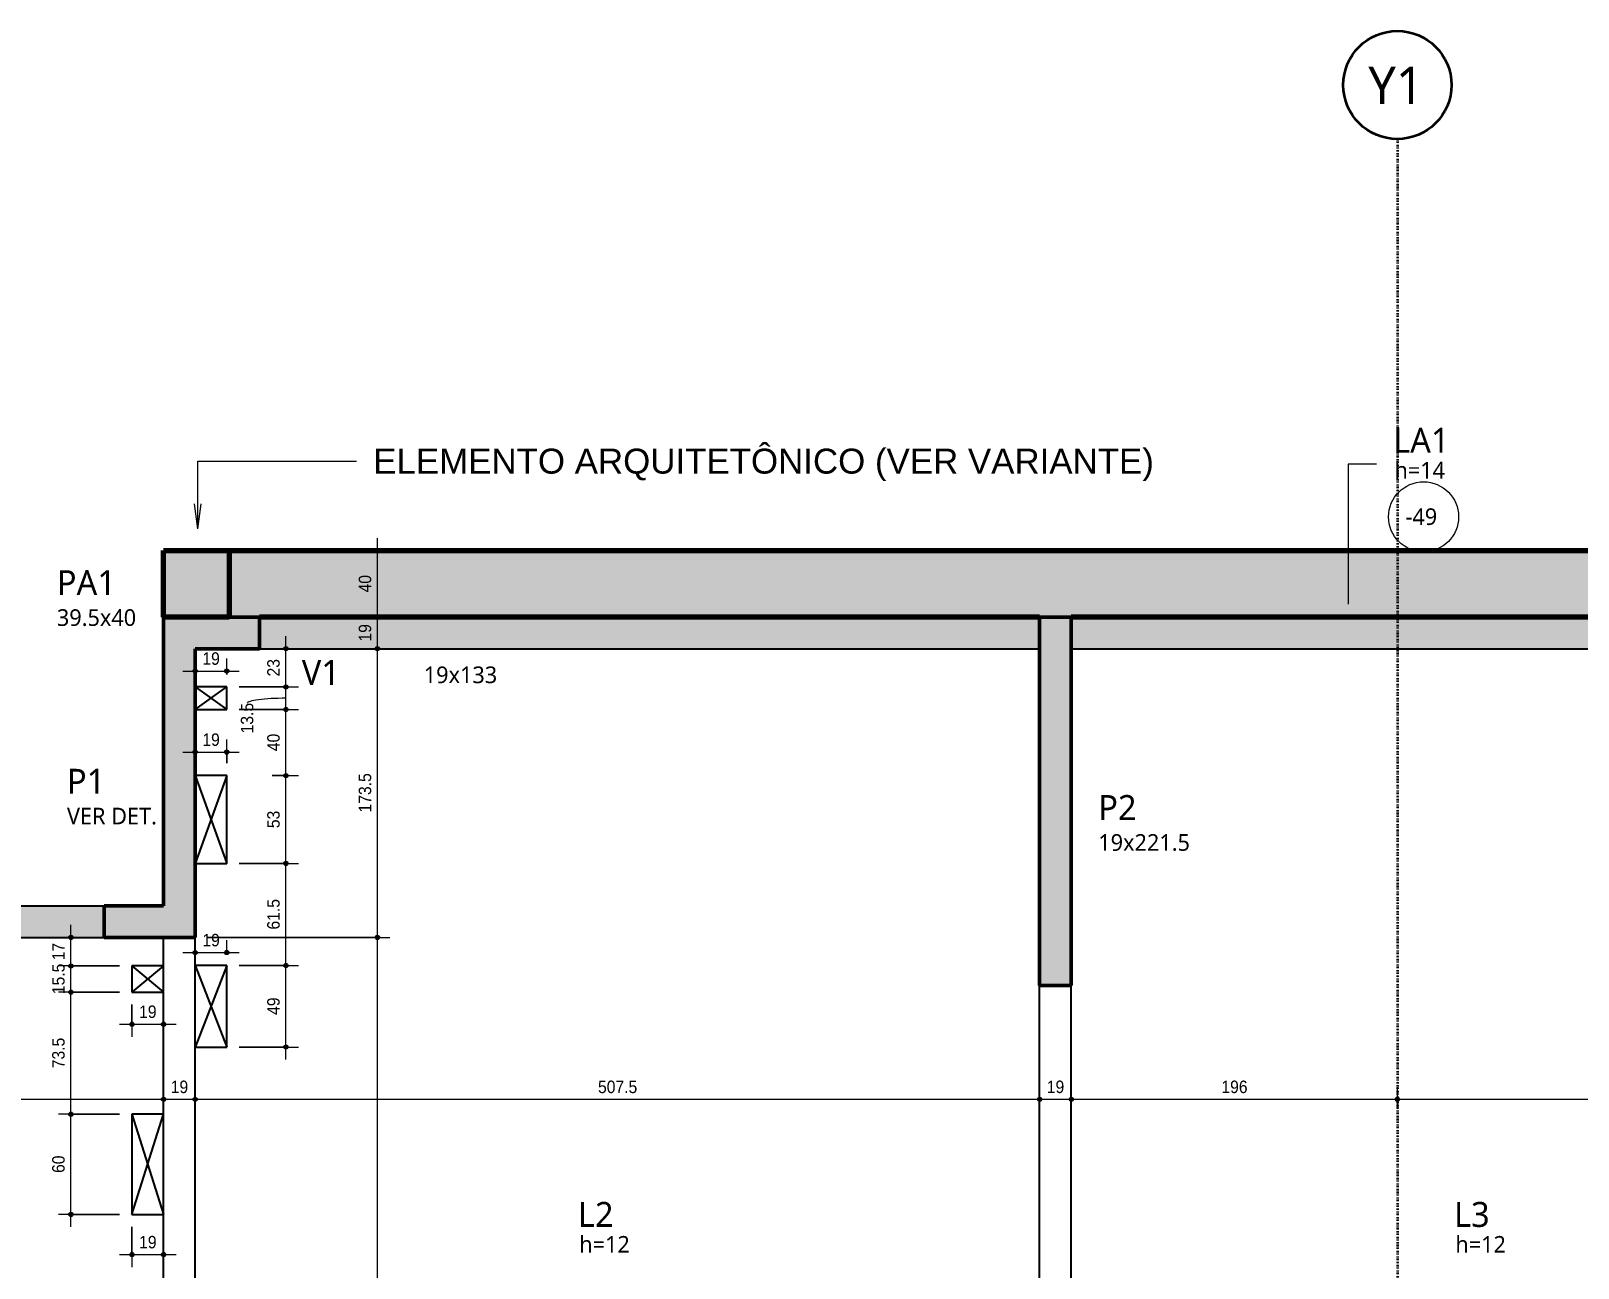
# Model space of a CAD drawing. Header units: centimetres. Extents: x -2198 to 42786, y -3196 to 88064.
# Drawn here: x -1480 to -550, y 316 to 1059 of the extents above; entities that cross this region are included whole.
import ezdxf

# ---------------------------------------------------------------- set-up
doc = ezdxf.new("R2010")
doc.units = ezdxf.units.CM
doc.linetypes.add('Dash dot', pattern=[1.5875, 0.635, -0.47625, 0, -0.47625])
for name, color, linetype, lineweight in [('A-ANNO-DIMS', 7, 'Continuous', 9), ('A-ANNO-DIMS-50', 7, 'Continuous', 9), ('A-DETL-THIN', 7, 'Continuous', 25), ('A-FLOR', 7, 'Continuous', 25), ('A-FLOR-IDEN', 7, 'Continuous', 9), ('G-ANNO-TEXT', 7, 'Continuous', 9), ('S-BEAM', 7, 'Continuous', 25), ('S-BEAM-IDEN', 7, 'Continuous', 9), ('S-COLS', 7, 'Continuous', 25), ('S-COLS-IDEN', 7, 'Continuous', 9), ('S-GRID', 7, 'Continuous', 9), ('S-GRID-IDEN', 7, 'Continuous', 9)]:
    doc.layers.add(name, color=color, linetype=linetype, lineweight=lineweight)
doc.layers.add('A-DETL', color=7, linetype='Continuous', lineweight=18, true_color=0x00a600)
doc.styles.add('Arial', font='arial.ttf', dxfattribs={"height": 15})
doc.styles.add('Arial_2', font='arial.ttf', dxfattribs={"width": 0.9, "height": 7.5})
doc.styles.add('Gadugi', font='gadugi.ttf', dxfattribs={"height": 15})
doc.styles.add('Gadugi_1', font='gadugi.ttf', dxfattribs={"height": 10})
doc.styles.add('Gadugi_2', font='gadugi.ttf', dxfattribs={"height": 0.2})
doc.styles.add('Gadugi_4', font='gadugi.ttf', dxfattribs={"height": 22.5})
doc.dimstyles.new('PED_1_5mm_ESQ', dxfattribs={"dimscale": 30.48, "dimtxt": 7.651945, "dimasz": 0.328084, "dimexe": 0.246063, "dimexo": 0.246063, "dimgap": 0.049213, "dimtad": 1, "dimdec": 1, "dimrnd": 0.5, "dimdsep": 46, "dimtxsty": 'Arial_2', "dimblk1": 'DOTSMALL', "dimblk2": 'DOTSMALL', "dimsah": 1, "dimcen": 0.09, "dimdle": 0.246063, "dimazin": 0, "dimtfac": 1, "dimtdec": 4, "dimtix": 1, "dimtmove": 0, "dimatfit": 3, "dimfxl": 1, "dimtvp": 1, "dimtolj": 1, "dimtzin": 0, "dimarcsym": 2})
doc.dimstyles.new('PED_1_5mm_ESQ_1', dxfattribs={"dimscale": 30.48, "dimtxt": 7.651945, "dimasz": 0.328084, "dimexe": 0.246063, "dimexo": 0.246063, "dimgap": 0.049213, "dimtad": 1, "dimdec": 1, "dimrnd": 0.5, "dimdsep": 46, "dimtxsty": 'Arial_2', "dimblk1": 'DOTSMALL', "dimblk2": 'DOTSMALL', "dimsah": 1, "dimcen": 0.09, "dimdle": 0.246063, "dimazin": 0, "dimtfac": 1, "dimtdec": 4, "dimtix": 1, "dimtmove": 1, "dimatfit": 3, "dimfxl": 1, "dimtvp": 1, "dimtolj": 1, "dimtzin": 0, "dimarcsym": 2})
doc.dimstyles.new('PED_1_5mm_ESQ_3', dxfattribs={"dimscale": 30.48, "dimtxt": 7.651945, "dimasz": 0.328084, "dimexe": 0.246063, "dimexo": 0.246063, "dimgap": 0.049213, "dimtad": 1, "dimdec": 1, "dimrnd": 0.5, "dimdsep": 46, "dimtxsty": 'Arial_2', "dimblk1": 'DOTSMALL', "dimblk2": 'DOTSMALL', "dimsah": 1, "dimcen": 0.09, "dimdle": 0.246063, "dimazin": 0, "dimtfac": 1, "dimtdec": 4, "dimtix": 1, "dimtmove": 0, "dimatfit": 3, "dimfxl": 1, "dimtvp": 1, "dimtolj": 1, "dimtzin": 0, "dimarcsym": 2})

# ---------------------------------------------------------------- blocks, each defined once
blk = doc.blocks.new('PED_TAG_PILAR_R04 - PILAR VER DET_-2523782-PL E 001 - FORMA DO PAVIMENTO TIPO 1')
at = {"layer": 'S-COLS-IDEN', "insert": (0.115, -0.633), "char_height": 0.2, "width": 1.37089, "attachment_point": 1, "style": 'Gadugi_2'}
blk.add_mtext('VER DET.', dxfattribs=at)
blk = doc.blocks.new('PED_TAG_LAJE_R03 - TÍTULO_ESPESSURA_REBAIXO-2582888-PL E 001 - FORMA DO PAVIMENTO TIPO 1')
at = {"layer": 'A-FLOR-IDEN'}
blk.add_circle((-0.108, -0.761), 0.421, dxfattribs=at)
blk = doc.blocks.new('Eixo - Y1-2173029-PL E 001 - FORMA DO PAVIMENTO TIPO 1')
at = {"layer": 'S-GRID-IDEN', "color": 6, "lineweight": 35, "true_color": 0xff00ff}
blk.add_circle((0, 0), 0.65, dxfattribs=at)
blk = doc.blocks.new('DIMBLOCK3-PL E 001 - FORMA DO PAVIMENTO TIPO 1')
at = {"layer": 'A-ANNO-DIMS-50'}
h = blk.add_hatch(color=256, dxfattribs=at)
edge = h.paths.add_edge_path(flags=0)
edge.add_arc((-1743.86, 417.26), 1.25, 0, 360)
h = blk.add_hatch(color=256, dxfattribs=at)
edge = h.paths.add_edge_path(flags=0)
edge.add_arc((-1400.36, 417.26), 1.25, 0, 360)
for p, q in [((-1743.86, 411.53), (-1743.86, 424.76)), ((-1400.36, 411.53), (-1400.36, 424.76)), ((-1743.86, 417.26), (-1400.36, 417.26)), ((-1743.86, 417.26), (-1743.86, 411.53)), ((-1400.36, 417.26), (-1400.36, 411.53))]:
    blk.add_line(p, q, dxfattribs=at)
for centre in [(-1743.86, 417.26), (-1400.36, 417.26)]:
    blk.add_circle(centre, 1.25, dxfattribs=at)
at = {"layer": 'A-ANNO-DIMS-50', "color": 0, "insert": (-1583.77, 428.5), "char_height": 7.5, "width": 27.9708, "attachment_point": 1, "line_spacing_factor": 0.941778, "style": 'Arial_2'}
blk.add_mtext('343.5', dxfattribs=at)
blk = doc.blocks.new('_DotSmall')
at = {"color": 0, "linetype": 'ByBlock', "const_width": 0.5}
blk.add_lwpolyline([(-0.0625, 0, 1), (0.0625, 0, 1)], format="xyb", close=True, dxfattribs=at)
blk = doc.blocks.new('DIMBLOCK4-PL E 001 - FORMA DO PAVIMENTO TIPO 1')
at = {"layer": 'A-ANNO-DIMS-50'}
h = blk.add_hatch(color=256, dxfattribs=at)
edge = h.paths.add_edge_path(flags=0)
edge.add_arc((-1400.36, 417.26), 1.25, 0, 360)
h = blk.add_hatch(color=256, dxfattribs=at)
edge = h.paths.add_edge_path(flags=0)
edge.add_arc((-1381.36, 417.26), 1.25, 0, 360)
for p, q in [((-1400.36, 411.53), (-1400.36, 424.76)), ((-1381.36, 411.53), (-1381.36, 424.76)), ((-1400.36, 417.26), (-1381.36, 417.26)), ((-1400.36, 417.26), (-1400.36, 411.53)), ((-1381.36, 417.26), (-1381.36, 411.53))]:
    blk.add_line(p, q, dxfattribs=at)
for centre in [(-1400.36, 417.26), (-1381.36, 417.26)]:
    blk.add_circle(centre, 1.25, dxfattribs=at)
at = {"layer": 'A-ANNO-DIMS-50', "color": 0, "insert": (-1396.04, 428.5), "char_height": 7.5, "width": 12.4315, "attachment_point": 1, "line_spacing_factor": 0.941778, "style": 'Arial_2'}
blk.add_mtext('19', dxfattribs=at)
blk = doc.blocks.new('DIMBLOCK5-PL E 001 - FORMA DO PAVIMENTO TIPO 1')
at = {"layer": 'A-ANNO-DIMS-50'}
h = blk.add_hatch(color=256, dxfattribs=at)
edge = h.paths.add_edge_path(flags=0)
edge.add_arc((-1381.36, 417.26), 1.25, 0, 360)
h = blk.add_hatch(color=256, dxfattribs=at)
edge = h.paths.add_edge_path(flags=0)
edge.add_arc((-873.86, 417.26), 1.25, 0, 360)
for p, q in [((-1381.36, 411.53), (-1381.36, 424.76)), ((-873.86, 411.53), (-873.86, 424.76)), ((-1381.36, 417.26), (-873.86, 417.26)), ((-1381.36, 417.26), (-1381.36, 411.53)), ((-873.86, 417.26), (-873.86, 411.53))]:
    blk.add_line(p, q, dxfattribs=at)
for centre in [(-1381.36, 417.26), (-873.86, 417.26)]:
    blk.add_circle(centre, 1.25, dxfattribs=at)
at = {"layer": 'A-ANNO-DIMS-50', "color": 0, "insert": (-1139.27, 428.5), "char_height": 7.5, "width": 27.9708, "attachment_point": 1, "line_spacing_factor": 0.941778, "style": 'Arial_2'}
blk.add_mtext('507.5', dxfattribs=at)
blk = doc.blocks.new('DIMBLOCK6-PL E 001 - FORMA DO PAVIMENTO TIPO 1')
at = {"layer": 'A-ANNO-DIMS-50'}
h = blk.add_hatch(color=256, dxfattribs=at)
edge = h.paths.add_edge_path(flags=0)
edge.add_arc((-873.86, 417.26), 1.25, 0, 360)
h = blk.add_hatch(color=256, dxfattribs=at)
edge = h.paths.add_edge_path(flags=0)
edge.add_arc((-854.86, 417.26), 1.25, 0, 360)
for p, q in [((-873.86, 411.53), (-873.86, 424.76)), ((-854.86, 411.53), (-854.86, 424.76)), ((-873.86, 417.26), (-854.86, 417.26)), ((-873.86, 417.26), (-873.86, 411.53)), ((-854.86, 417.26), (-854.86, 411.53))]:
    blk.add_line(p, q, dxfattribs=at)
for centre in [(-873.86, 417.26), (-854.86, 417.26)]:
    blk.add_circle(centre, 1.25, dxfattribs=at)
at = {"layer": 'A-ANNO-DIMS-50', "color": 0, "insert": (-869.54, 428.5), "char_height": 7.5, "width": 12.4315, "attachment_point": 1, "line_spacing_factor": 0.941778, "style": 'Arial_2'}
blk.add_mtext('19', dxfattribs=at)
blk = doc.blocks.new('DIMBLOCK7-PL E 001 - FORMA DO PAVIMENTO TIPO 1')
at = {"layer": 'A-ANNO-DIMS-50'}
h = blk.add_hatch(color=256, dxfattribs=at)
edge = h.paths.add_edge_path(flags=0)
edge.add_arc((-854.86, 417.26), 1.25, 0, 360)
h = blk.add_hatch(color=256, dxfattribs=at)
edge = h.paths.add_edge_path(flags=0)
edge.add_arc((-658.86, 417.26), 1.25, 0, 360)
for p, q in [((-854.86, 411.53), (-854.86, 424.76)), ((-658.86, 411.53), (-658.86, 424.76)), ((-854.86, 417.26), (-658.86, 417.26)), ((-854.86, 417.26), (-854.86, 411.53)), ((-658.86, 417.26), (-658.86, 411.53))]:
    blk.add_line(p, q, dxfattribs=at)
for centre in [(-854.86, 417.26), (-658.86, 417.26)]:
    blk.add_circle(centre, 1.25, dxfattribs=at)
at = {"layer": 'A-ANNO-DIMS-50', "color": 0, "insert": (-764.63, 428.5), "char_height": 7.5, "width": 18.6472, "attachment_point": 1, "line_spacing_factor": 0.941778, "style": 'Arial_2'}
blk.add_mtext('196', dxfattribs=at)
blk = doc.blocks.new('DIMBLOCK8-PL E 001 - FORMA DO PAVIMENTO TIPO 1')
at = {"layer": 'A-ANNO-DIMS-50'}
h = blk.add_hatch(color=256, dxfattribs=at)
edge = h.paths.add_edge_path(flags=0)
edge.add_arc((-658.86, 417.26), 1.25, 0, 360)
h = blk.add_hatch(color=256, dxfattribs=at)
edge = h.paths.add_edge_path(flags=0)
edge.add_arc((-347.36, 417.26), 1.25, 0, 360)
for p, q in [((-658.86, 411.53), (-658.86, 424.76)), ((-347.36, 411.53), (-347.36, 424.76)), ((-658.86, 417.26), (-347.36, 417.26)), ((-658.86, 417.26), (-658.86, 411.53)), ((-347.36, 417.26), (-347.36, 411.53))]:
    blk.add_line(p, q, dxfattribs=at)
for centre in [(-658.86, 417.26), (-347.36, 417.26)]:
    blk.add_circle(centre, 1.25, dxfattribs=at)
at = {"layer": 'A-ANNO-DIMS-50', "color": 0, "insert": (-514.77, 428.5), "char_height": 7.5, "width": 27.9708, "attachment_point": 1, "line_spacing_factor": 0.941778, "style": 'Arial_2'}
blk.add_mtext('311.5', dxfattribs=at)
blk = doc.blocks.new('DIMBLOCK27-PL E 001 - FORMA DO PAVIMENTO TIPO 1')
at = {"layer": 'A-ANNO-DIMS-50'}
h = blk.add_hatch(color=256, dxfattribs=at)
edge = h.paths.add_edge_path(flags=0)
edge.add_arc((-1657.81, 514.55), 1.25, 0, 360)
h = blk.add_hatch(color=256, dxfattribs=at)
edge = h.paths.add_edge_path(flags=0)
edge.add_arc((-1657.81, -26.88), 1.25, 0, 360)
for p, q in [((-1652.08, 514.55), (-1665.31, 514.55)), ((-1657.81, -26.88), (-1657.81, 514.55)), ((-1657.81, 514.55), (-1652.08, 514.55)), ((-1407.86, -26.88), (-1665.31, -26.88)), ((-1657.81, -26.88), (-1407.86, -26.88))]:
    blk.add_line(p, q, dxfattribs=at)
for centre in [(-1657.81, 514.55), (-1657.81, -26.88)]:
    blk.add_circle(centre, 1.25, dxfattribs=at)
at = {"layer": 'A-ANNO-DIMS-50', "color": 0, "insert": (-1669.05, 232.18), "char_height": 7.5, "width": 27.9708, "attachment_point": 1, "rotation": 90, "line_spacing_factor": 0.941778, "style": 'Arial_2'}
blk.add_mtext('541.5', dxfattribs=at)
blk = doc.blocks.new('DIMBLOCK30-PL E 001 - FORMA DO PAVIMENTO TIPO 1')
at = {"layer": 'A-ANNO-DIMS-50'}
h = blk.add_hatch(color=256, dxfattribs=at)
edge = h.paths.add_edge_path(flags=0)
edge.add_arc((-1271.83, 514.55), 1.25, 0, 360)
h = blk.add_hatch(color=256, dxfattribs=at)
edge = h.paths.add_edge_path(flags=0)
edge.add_arc((-1271.83, -7.88), 1.25, 0, 360)
for p, q in [((-1373.86, 514.55), (-1264.33, 514.55)), ((-1271.83, 514.55), (-1373.86, 514.55)), ((-1271.83, -7.88), (-1271.83, 514.55)), ((-1266.1, -7.88), (-1279.33, -7.88)), ((-1271.83, -7.88), (-1266.1, -7.88))]:
    blk.add_line(p, q, dxfattribs=at)
for centre in [(-1271.83, 514.55), (-1271.83, -7.88)]:
    blk.add_circle(centre, 1.25, dxfattribs=at)
at = {"layer": 'A-ANNO-DIMS-50', "color": 0, "insert": (-1283.07, 241.68), "char_height": 7.5, "width": 27.9708, "attachment_point": 1, "rotation": 90, "line_spacing_factor": 0.941778, "style": 'Arial_2'}
blk.add_mtext('522.5', dxfattribs=at)
blk = doc.blocks.new('DIMBLOCK31-PL E 001 - FORMA DO PAVIMENTO TIPO 1')
at = {"layer": 'A-ANNO-DIMS-50'}
h = blk.add_hatch(color=256, dxfattribs=at)
edge = h.paths.add_edge_path(flags=0)
edge.add_arc((-1271.83, 688.12), 1.25, 0, 360)
h = blk.add_hatch(color=256, dxfattribs=at)
edge = h.paths.add_edge_path(flags=0)
edge.add_arc((-1271.83, 514.55), 1.25, 0, 360)
for p, q in [((-1266.1, 688.12), (-1279.33, 688.12)), ((-1271.83, 514.55), (-1271.83, 688.12)), ((-1271.83, 688.12), (-1266.1, 688.12)), ((-1373.86, 514.55), (-1264.33, 514.55)), ((-1271.83, 514.55), (-1373.86, 514.55))]:
    blk.add_line(p, q, dxfattribs=at)
for centre in [(-1271.83, 688.12), (-1271.83, 514.55)]:
    blk.add_circle(centre, 1.25, dxfattribs=at)
at = {"layer": 'A-ANNO-DIMS-50', "color": 0, "insert": (-1283.07, 589.68), "char_height": 7.5, "width": 27.9708, "attachment_point": 1, "rotation": 90, "line_spacing_factor": 0.941778, "style": 'Arial_2'}
blk.add_mtext('173.5', dxfattribs=at)
blk = doc.blocks.new('DIMBLOCK32-PL E 001 - FORMA DO PAVIMENTO TIPO 1')
at = {"layer": 'A-ANNO-DIMS-50'}
h = blk.add_hatch(color=256, dxfattribs=at)
edge = h.paths.add_edge_path(flags=0)
edge.add_arc((-1271.83, 707.12), 1.25, 0, 360)
h = blk.add_hatch(color=256, dxfattribs=at)
edge = h.paths.add_edge_path(flags=0)
edge.add_arc((-1271.83, 688.12), 1.25, 0, 360)
for p, q in [((-1266.1, 707.12), (-1279.33, 707.12)), ((-1271.83, 688.12), (-1271.83, 707.12)), ((-1271.83, 707.12), (-1266.1, 707.12)), ((-1266.1, 688.12), (-1279.33, 688.12)), ((-1271.83, 688.12), (-1266.1, 688.12))]:
    blk.add_line(p, q, dxfattribs=at)
for centre in [(-1271.83, 707.12), (-1271.83, 688.12)]:
    blk.add_circle(centre, 1.25, dxfattribs=at)
at = {"layer": 'A-ANNO-DIMS-50', "color": 0, "insert": (-1283.07, 692.44), "char_height": 7.5, "width": 12.4315, "attachment_point": 1, "rotation": 90, "line_spacing_factor": 0.941778, "style": 'Arial_2'}
blk.add_mtext('19', dxfattribs=at)
blk = doc.blocks.new('DIMBLOCK33-PL E 001 - FORMA DO PAVIMENTO TIPO 1')
at = {"layer": 'A-ANNO-DIMS-50'}
h = blk.add_hatch(color=256, dxfattribs=at)
edge = h.paths.add_edge_path(flags=0)
edge.add_arc((-1271.83, 747.12), 1.25, 0, 360)
h = blk.add_hatch(color=256, dxfattribs=at)
edge = h.paths.add_edge_path(flags=0)
edge.add_arc((-1271.83, 707.12), 1.25, 0, 360)
for p, q in [((-1271.83, 707.12), (-1271.83, 754.62)), ((-1266.1, 747.12), (-1279.33, 747.12)), ((-1271.83, 747.12), (-1266.1, 747.12)), ((-1266.1, 707.12), (-1279.33, 707.12)), ((-1271.83, 707.12), (-1266.1, 707.12))]:
    blk.add_line(p, q, dxfattribs=at)
for centre in [(-1271.83, 747.12), (-1271.83, 707.12)]:
    blk.add_circle(centre, 1.25, dxfattribs=at)
at = {"layer": 'A-ANNO-DIMS-50', "color": 0, "insert": (-1283.07, 721.94), "char_height": 7.5, "width": 12.4315, "attachment_point": 1, "rotation": 90, "line_spacing_factor": 0.941778, "style": 'Arial_2'}
blk.add_mtext('40', dxfattribs=at)
blk = doc.blocks.new('DIMBLOCK80-PL E 001 - FORMA DO PAVIMENTO TIPO 1')
at = {"layer": 'A-ANNO-DIMS-50'}
h = blk.add_hatch(color=256, dxfattribs=at)
edge = h.paths.add_edge_path(flags=0)
edge.add_arc((-1326.83, 497.68), 1.25, 0, 360)
h = blk.add_hatch(color=256, dxfattribs=at)
edge = h.paths.add_edge_path(flags=0)
edge.add_arc((-1326.83, 448.67), 1.25, 0, 360)
for p, q in [((-1354.86, 497.68), (-1319.33, 497.68)), ((-1326.83, 497.68), (-1354.86, 497.68)), ((-1326.83, 441.17), (-1326.83, 497.68)), ((-1354.86, 448.67), (-1319.33, 448.67)), ((-1326.83, 448.67), (-1354.86, 448.67))]:
    blk.add_line(p, q, dxfattribs=at)
for centre in [(-1326.83, 497.68), (-1326.83, 448.67)]:
    blk.add_circle(centre, 1.25, dxfattribs=at)
at = {"layer": 'A-ANNO-DIMS-50', "color": 0, "insert": (-1338.07, 468), "char_height": 7.5, "width": 12.4315, "attachment_point": 1, "rotation": 90, "line_spacing_factor": 0.941778, "style": 'Arial_2'}
blk.add_mtext('49', dxfattribs=at)
blk = doc.blocks.new('DIMBLOCK81-PL E 001 - FORMA DO PAVIMENTO TIPO 1')
at = {"layer": 'A-ANNO-DIMS-50'}
h = blk.add_hatch(color=256, dxfattribs=at)
edge = h.paths.add_edge_path(flags=0)
edge.add_arc((-1326.83, 559.04), 1.25, 0, 360)
h = blk.add_hatch(color=256, dxfattribs=at)
edge = h.paths.add_edge_path(flags=0)
edge.add_arc((-1326.83, 497.68), 1.25, 0, 360)
for p, q in [((-1354.86, 559.04), (-1319.33, 559.04)), ((-1326.83, 559.04), (-1354.86, 559.04)), ((-1326.83, 497.68), (-1326.83, 559.04)), ((-1354.86, 497.68), (-1319.33, 497.68)), ((-1326.83, 497.68), (-1354.86, 497.68))]:
    blk.add_line(p, q, dxfattribs=at)
for centre in [(-1326.83, 559.04), (-1326.83, 497.68)]:
    blk.add_circle(centre, 1.25, dxfattribs=at)
at = {"layer": 'A-ANNO-DIMS-50', "color": 0, "insert": (-1338.07, 519.3), "char_height": 7.5, "width": 21.7551, "attachment_point": 1, "rotation": 90, "line_spacing_factor": 0.941778, "style": 'Arial_2'}
blk.add_mtext('61.5', dxfattribs=at)
blk = doc.blocks.new('DIMBLOCK82-PL E 001 - FORMA DO PAVIMENTO TIPO 1')
at = {"layer": 'A-ANNO-DIMS-50'}
h = blk.add_hatch(color=256, dxfattribs=at)
edge = h.paths.add_edge_path(flags=0)
edge.add_arc((-1326.83, 611.81), 1.25, 0, 360)
h = blk.add_hatch(color=256, dxfattribs=at)
edge = h.paths.add_edge_path(flags=0)
edge.add_arc((-1326.83, 559.04), 1.25, 0, 360)
for p, q in [((-1335.11, 611.81), (-1319.33, 611.81)), ((-1326.83, 611.81), (-1335.11, 611.81)), ((-1326.83, 559.04), (-1326.83, 611.81)), ((-1354.86, 559.04), (-1319.33, 559.04)), ((-1326.83, 559.04), (-1354.86, 559.04))]:
    blk.add_line(p, q, dxfattribs=at)
for centre in [(-1326.83, 611.81), (-1326.83, 559.04)]:
    blk.add_circle(centre, 1.25, dxfattribs=at)
at = {"layer": 'A-ANNO-DIMS-50', "color": 0, "insert": (-1338.07, 580.25), "char_height": 7.5, "width": 12.4315, "attachment_point": 1, "rotation": 90, "line_spacing_factor": 0.941778, "style": 'Arial_2'}
blk.add_mtext('53', dxfattribs=at)
blk = doc.blocks.new('DIMBLOCK83-PL E 001 - FORMA DO PAVIMENTO TIPO 1')
at = {"layer": 'A-ANNO-DIMS-50'}
h = blk.add_hatch(color=256, dxfattribs=at)
edge = h.paths.add_edge_path(flags=0)
edge.add_arc((-1326.83, 651.58), 1.25, 0, 360)
h = blk.add_hatch(color=256, dxfattribs=at)
edge = h.paths.add_edge_path(flags=0)
edge.add_arc((-1326.83, 611.81), 1.25, 0, 360)
for p, q in [((-1354.86, 651.58), (-1319.33, 651.58)), ((-1326.83, 651.58), (-1354.86, 651.58)), ((-1326.83, 611.81), (-1326.83, 651.58)), ((-1335.11, 611.81), (-1319.33, 611.81)), ((-1326.83, 611.81), (-1335.11, 611.81))]:
    blk.add_line(p, q, dxfattribs=at)
for centre in [(-1326.83, 651.58), (-1326.83, 611.81)]:
    blk.add_circle(centre, 1.25, dxfattribs=at)
at = {"layer": 'A-ANNO-DIMS-50', "color": 0, "insert": (-1338.07, 626.52), "char_height": 7.5, "width": 12.4315, "attachment_point": 1, "rotation": 90, "line_spacing_factor": 0.941778, "style": 'Arial_2'}
blk.add_mtext('40', dxfattribs=at)
blk = doc.blocks.new('DIMBLOCK84-PL E 001 - FORMA DO PAVIMENTO TIPO 1')
at = {"layer": 'A-ANNO-DIMS-50'}
h = blk.add_hatch(color=256, dxfattribs=at)
edge = h.paths.add_edge_path(flags=0)
edge.add_arc((-1326.83, 665.11), 1.25, 0, 360)
h = blk.add_hatch(color=256, dxfattribs=at)
edge = h.paths.add_edge_path(flags=0)
edge.add_arc((-1326.83, 651.58), 1.25, 0, 360)
for p, q in [((-1354.86, 665.11), (-1319.33, 665.11)), ((-1326.83, 665.11), (-1354.86, 665.11)), ((-1326.83, 651.58), (-1326.83, 665.11)), ((-1354.86, 651.58), (-1319.33, 651.58)), ((-1326.83, 651.58), (-1354.86, 651.58))]:
    blk.add_line(p, q, dxfattribs=at)
for centre in [(-1326.83, 665.11), (-1326.83, 651.58)]:
    blk.add_circle(centre, 1.25, dxfattribs=at)
blk.add_ellipse((-1326.83, 655.33), major_axis=(23.23, 0), ratio=0.130066, start_param=1.570796, end_param=3.141593, dxfattribs=at)
at = {"layer": 'A-ANNO-DIMS-50', "color": 0, "insert": (-1353.91, 637.2), "char_height": 7.5, "width": 21.7551, "attachment_point": 1, "rotation": 90, "line_spacing_factor": 0.941778, "style": 'Arial_2'}
blk.add_mtext('13.5', dxfattribs=at)
blk = doc.blocks.new('DIMBLOCK85-PL E 001 - FORMA DO PAVIMENTO TIPO 1')
at = {"layer": 'A-ANNO-DIMS-50'}
h = blk.add_hatch(color=256, dxfattribs=at)
edge = h.paths.add_edge_path(flags=0)
edge.add_arc((-1326.83, 688.12), 1.25, 0, 360)
h = blk.add_hatch(color=256, dxfattribs=at)
edge = h.paths.add_edge_path(flags=0)
edge.add_arc((-1326.83, 665.11), 1.25, 0, 360)
for p, q in [((-1335.11, 688.12), (-1319.33, 688.12)), ((-1326.83, 688.12), (-1335.11, 688.12)), ((-1326.83, 665.11), (-1326.83, 695.62)), ((-1354.86, 665.11), (-1319.33, 665.11)), ((-1326.83, 665.11), (-1354.86, 665.11))]:
    blk.add_line(p, q, dxfattribs=at)
for centre in [(-1326.83, 688.12), (-1326.83, 665.11)]:
    blk.add_circle(centre, 1.25, dxfattribs=at)
at = {"layer": 'A-ANNO-DIMS-50', "color": 0, "insert": (-1338.07, 671.44), "char_height": 7.5, "width": 12.4315, "attachment_point": 1, "rotation": 90, "line_spacing_factor": 0.941778, "style": 'Arial_2'}
blk.add_mtext('23', dxfattribs=at)
blk = doc.blocks.new('DIMBLOCK86-PL E 001 - FORMA DO PAVIMENTO TIPO 1')
at = {"layer": 'A-ANNO-DIMS-50'}
h = blk.add_hatch(color=256, dxfattribs=at)
edge = h.paths.add_edge_path(flags=0)
edge.add_arc((-1381.36, 674.71), 1.25, 0, 360)
h = blk.add_hatch(color=256, dxfattribs=at)
edge = h.paths.add_edge_path(flags=0)
edge.add_arc((-1362.36, 674.71), 1.25, 0, 360)
for p, q in [((-1381.36, 668.98), (-1381.36, 682.21)), ((-1362.36, 672.61), (-1362.36, 682.21)), ((-1388.86, 674.71), (-1354.86, 674.71)), ((-1381.36, 674.71), (-1381.36, 668.98)), ((-1362.36, 674.71), (-1362.36, 672.61))]:
    blk.add_line(p, q, dxfattribs=at)
for centre in [(-1381.36, 674.71), (-1362.36, 674.71)]:
    blk.add_circle(centre, 1.25, dxfattribs=at)
at = {"layer": 'A-ANNO-DIMS-50', "color": 0, "insert": (-1377.04, 685.95), "char_height": 7.5, "width": 12.4315, "attachment_point": 1, "line_spacing_factor": 0.941778, "style": 'Arial_2'}
blk.add_mtext('19', dxfattribs=at)
blk = doc.blocks.new('DIMBLOCK87-PL E 001 - FORMA DO PAVIMENTO TIPO 1')
at = {"layer": 'A-ANNO-DIMS-50'}
h = blk.add_hatch(color=256, dxfattribs=at)
edge = h.paths.add_edge_path(flags=0)
edge.add_arc((-1381.36, 625.98), 1.25, 0, 360)
h = blk.add_hatch(color=256, dxfattribs=at)
edge = h.paths.add_edge_path(flags=0)
edge.add_arc((-1362.36, 625.98), 1.25, 0, 360)
for p, q in [((-1381.36, 620.25), (-1381.36, 633.48)), ((-1362.36, 619.31), (-1362.36, 633.48)), ((-1388.86, 625.98), (-1354.86, 625.98)), ((-1381.36, 625.98), (-1381.36, 620.25)), ((-1362.36, 625.98), (-1362.36, 619.31))]:
    blk.add_line(p, q, dxfattribs=at)
for centre in [(-1381.36, 625.98), (-1362.36, 625.98)]:
    blk.add_circle(centre, 1.25, dxfattribs=at)
at = {"layer": 'A-ANNO-DIMS-50', "color": 0, "insert": (-1377.04, 637.22), "char_height": 7.5, "width": 12.4315, "attachment_point": 1, "line_spacing_factor": 0.941778, "style": 'Arial_2'}
blk.add_mtext('19', dxfattribs=at)
blk = doc.blocks.new('DIMBLOCK88-PL E 001 - FORMA DO PAVIMENTO TIPO 1')
at = {"layer": 'A-ANNO-DIMS-50'}
h = blk.add_hatch(color=256, dxfattribs=at)
edge = h.paths.add_edge_path(flags=0)
edge.add_arc((-1381.36, 505.47), 1.25, 0, 360)
h = blk.add_hatch(color=256, dxfattribs=at)
edge = h.paths.add_edge_path(flags=0)
edge.add_arc((-1362.36, 505.47), 1.25, 0, 360)
for p, q in [((-1381.36, 499.73), (-1381.36, 512.97)), ((-1362.36, 505.18), (-1362.36, 512.97)), ((-1388.86, 505.47), (-1354.86, 505.47)), ((-1381.36, 505.47), (-1381.36, 499.73)), ((-1362.36, 505.47), (-1362.36, 505.18))]:
    blk.add_line(p, q, dxfattribs=at)
for centre in [(-1381.36, 505.47), (-1362.36, 505.47)]:
    blk.add_circle(centre, 1.25, dxfattribs=at)
at = {"layer": 'A-ANNO-DIMS-50', "color": 0, "insert": (-1377.04, 516.7), "char_height": 7.5, "width": 12.4315, "attachment_point": 1, "line_spacing_factor": 0.941778, "style": 'Arial_2'}
blk.add_mtext('19', dxfattribs=at)
blk = doc.blocks.new('DIMBLOCK284-PL E 001 - FORMA DO PAVIMENTO TIPO 1')
at = {"layer": 'A-ANNO-DIMS-50'}
h = blk.add_hatch(color=256, dxfattribs=at)
edge = h.paths.add_edge_path(flags=0)
edge.add_arc((-1456.05, 408.3), 1.25, 0, 360)
h = blk.add_hatch(color=256, dxfattribs=at)
edge = h.paths.add_edge_path(flags=0)
edge.add_arc((-1456.05, 348.05), 1.25, 0, 360)
for p, q in [((-1426.86, 408.3), (-1463.55, 408.3)), ((-1456.05, 340.55), (-1456.05, 408.3)), ((-1456.05, 408.3), (-1426.86, 408.3)), ((-1426.86, 348.05), (-1463.55, 348.05)), ((-1456.05, 348.05), (-1426.86, 348.05))]:
    blk.add_line(p, q, dxfattribs=at)
for centre in [(-1456.05, 408.3), (-1456.05, 348.05)]:
    blk.add_circle(centre, 1.25, dxfattribs=at)
at = {"layer": 'A-ANNO-DIMS-50', "color": 0, "insert": (-1467.29, 372.99), "char_height": 7.5, "width": 12.4315, "attachment_point": 1, "rotation": 90, "line_spacing_factor": 0.941778, "style": 'Arial_2'}
blk.add_mtext('60', dxfattribs=at)
blk = doc.blocks.new('DIMBLOCK285-PL E 001 - FORMA DO PAVIMENTO TIPO 1')
at = {"layer": 'A-ANNO-DIMS-50'}
h = blk.add_hatch(color=256, dxfattribs=at)
edge = h.paths.add_edge_path(flags=0)
edge.add_arc((-1456.05, 481.67), 1.25, 0, 360)
h = blk.add_hatch(color=256, dxfattribs=at)
edge = h.paths.add_edge_path(flags=0)
edge.add_arc((-1456.05, 408.3), 1.25, 0, 360)
for p, q in [((-1426.86, 481.67), (-1463.55, 481.67)), ((-1456.05, 408.3), (-1456.05, 481.67)), ((-1456.05, 481.67), (-1426.86, 481.67)), ((-1426.86, 408.3), (-1463.55, 408.3)), ((-1456.05, 408.3), (-1426.86, 408.3))]:
    blk.add_line(p, q, dxfattribs=at)
for centre in [(-1456.05, 481.67), (-1456.05, 408.3)]:
    blk.add_circle(centre, 1.25, dxfattribs=at)
at = {"layer": 'A-ANNO-DIMS-50', "color": 0, "insert": (-1467.29, 435.92), "char_height": 7.5, "width": 21.7551, "attachment_point": 1, "rotation": 90, "line_spacing_factor": 0.941778, "style": 'Arial_2'}
blk.add_mtext('73.5', dxfattribs=at)
blk = doc.blocks.new('DIMBLOCK286-PL E 001 - FORMA DO PAVIMENTO TIPO 1')
at = {"layer": 'A-ANNO-DIMS-50'}
h = blk.add_hatch(color=256, dxfattribs=at)
edge = h.paths.add_edge_path(flags=0)
edge.add_arc((-1456.05, 497.4), 1.25, 0, 360)
h = blk.add_hatch(color=256, dxfattribs=at)
edge = h.paths.add_edge_path(flags=0)
edge.add_arc((-1456.05, 481.67), 1.25, 0, 360)
for p, q in [((-1426.86, 497.4), (-1463.55, 497.4)), ((-1456.05, 481.67), (-1456.05, 497.4)), ((-1456.05, 497.4), (-1426.86, 497.4)), ((-1426.86, 481.67), (-1463.55, 481.67)), ((-1456.05, 481.67), (-1426.86, 481.67))]:
    blk.add_line(p, q, dxfattribs=at)
for centre in [(-1456.05, 497.4), (-1456.05, 481.67)]:
    blk.add_circle(centre, 1.25, dxfattribs=at)
at = {"layer": 'A-ANNO-DIMS-50', "color": 0, "insert": (-1467.29, 480.47), "char_height": 7.5, "width": 21.7551, "attachment_point": 1, "rotation": 90, "line_spacing_factor": 0.941778, "style": 'Arial_2'}
blk.add_mtext('15.5', dxfattribs=at)
blk = doc.blocks.new('DIMBLOCK287-PL E 001 - FORMA DO PAVIMENTO TIPO 1')
at = {"layer": 'A-ANNO-DIMS-50'}
h = blk.add_hatch(color=256, dxfattribs=at)
edge = h.paths.add_edge_path(flags=0)
edge.add_arc((-1456.05, 514.55), 1.25, 0, 360)
h = blk.add_hatch(color=256, dxfattribs=at)
edge = h.paths.add_edge_path(flags=0)
edge.add_arc((-1456.05, 497.4), 1.25, 0, 360)
for p, q in [((-1456.05, 497.4), (-1456.05, 522.05)), ((-1450.32, 514.55), (-1463.55, 514.55)), ((-1456.05, 514.55), (-1450.32, 514.55)), ((-1426.86, 497.4), (-1463.55, 497.4)), ((-1456.05, 497.4), (-1426.86, 497.4))]:
    blk.add_line(p, q, dxfattribs=at)
for centre in [(-1456.05, 514.55), (-1456.05, 497.4)]:
    blk.add_circle(centre, 1.25, dxfattribs=at)
at = {"layer": 'A-ANNO-DIMS-50', "color": 0, "insert": (-1467.29, 500.8), "char_height": 7.5, "width": 12.4315, "attachment_point": 1, "rotation": 90, "line_spacing_factor": 0.941778, "style": 'Arial_2'}
blk.add_mtext('17', dxfattribs=at)
blk = doc.blocks.new('DIMBLOCK288-PL E 001 - FORMA DO PAVIMENTO TIPO 1')
at = {"layer": 'A-ANNO-DIMS-50'}
h = blk.add_hatch(color=256, dxfattribs=at)
edge = h.paths.add_edge_path(flags=0)
edge.add_arc((-1419.36, 462.41), 1.25, 0, 360)
h = blk.add_hatch(color=256, dxfattribs=at)
edge = h.paths.add_edge_path(flags=0)
edge.add_arc((-1400.36, 462.41), 1.25, 0, 360)
for p, q in [((-1419.36, 474.17), (-1419.36, 454.91)), ((-1419.36, 462.41), (-1419.36, 474.17)), ((-1400.36, 456.68), (-1400.36, 469.91)), ((-1426.86, 462.41), (-1392.86, 462.41)), ((-1400.36, 462.41), (-1400.36, 456.68))]:
    blk.add_line(p, q, dxfattribs=at)
for centre in [(-1419.36, 462.41), (-1400.36, 462.41)]:
    blk.add_circle(centre, 1.25, dxfattribs=at)
at = {"layer": 'A-ANNO-DIMS-50', "color": 0, "insert": (-1415.04, 473.65), "char_height": 7.5, "width": 12.4315, "attachment_point": 1, "line_spacing_factor": 0.941778, "style": 'Arial_2'}
blk.add_mtext('19', dxfattribs=at)
blk = doc.blocks.new('DIMBLOCK289-PL E 001 - FORMA DO PAVIMENTO TIPO 1')
at = {"layer": 'A-ANNO-DIMS-50'}
h = blk.add_hatch(color=256, dxfattribs=at)
edge = h.paths.add_edge_path(flags=0)
edge.add_arc((-1419.36, 323.93), 1.25, 0, 360)
h = blk.add_hatch(color=256, dxfattribs=at)
edge = h.paths.add_edge_path(flags=0)
edge.add_arc((-1400.36, 323.93), 1.25, 0, 360)
for p, q in [((-1419.36, 340.55), (-1419.36, 316.43)), ((-1419.36, 323.93), (-1419.36, 340.55)), ((-1400.36, 318.2), (-1400.36, 331.43)), ((-1426.86, 323.93), (-1392.86, 323.93)), ((-1400.36, 323.93), (-1400.36, 318.2))]:
    blk.add_line(p, q, dxfattribs=at)
for centre in [(-1419.36, 323.93), (-1400.36, 323.93)]:
    blk.add_circle(centre, 1.25, dxfattribs=at)
at = {"layer": 'A-ANNO-DIMS-50', "color": 0, "insert": (-1415.04, 335.16), "char_height": 7.5, "width": 12.4315, "attachment_point": 1, "line_spacing_factor": 0.941778, "style": 'Arial_2'}
blk.add_mtext('19', dxfattribs=at)

msp = doc.modelspace()

# ---------------------------------------------------------------- hatches: boundary and pattern name
at = {"layer": 'A-FLOR', "true_color": 0xa7d7e1}
msp.add_hatch(color=9, dxfattribs=at).paths.add_polyline_path([(-863.17, 707.12), (-386.11, 707.12), (-386.11, 747.12), (-1360.86, 747.12), (-1360.86, 707.12), (-873.86, 707.12)], flags=0)
at = {"layer": 'S-BEAM', "true_color": 0xccffcc}
for points in [[(-1342.61, 688.12), (-873.86, 688.12), (-873.86, 707.12), (-1342.61, 707.12)], [(-854.86, 688.12), (-386.11, 688.12), (-386.11, 707.12), (-854.86, 707.12)], [(-1616.87, 514.55), (-1436.11, 514.55), (-1436.11, 533.55), (-1743.86, 533.55), (-1743.86, 514.55)]]:
    msp.add_hatch(color=254, dxfattribs=at).paths.add_polyline_path(points, flags=0)
at = {"layer": 'S-COLS', "true_color": 0x808080}
for points in [[(-1360.86, 707.12), (-1360.86, 747.12), (-1400.36, 747.12), (-1400.36, 707.12)], [(-1436.11, 514.55), (-1381.36, 514.55), (-1381.36, 688.12), (-1342.61, 688.12), (-1342.61, 707.12), (-1400.36, 707.12), (-1400.36, 533.55), (-1436.11, 533.55)], [(-854.86, 485.65), (-854.86, 707.12), (-873.86, 707.12), (-873.86, 485.65), (-863.17, 485.65)]]:
    msp.add_hatch(color=8, dxfattribs=at).paths.add_polyline_path(points, flags=0)

# ---------------------------------------------------------------- linework, layer by layer
at = {"layer": 'A-DETL', "color": 7}
for p, q in [((-671.5, 798.97), (-688.5, 798.97)), ((-688.5, 798.97), (-688.5, 714.97))]:
    msp.add_line(p, q, dxfattribs=at)
at = {"layer": 'A-DETL-THIN'}
for p, q in [((-1381.36, 665.11), (-1362.36, 651.58)), ((-1381.36, 651.58), (-1362.36, 665.11)), ((-1381.36, 611.81), (-1362.36, 559.04)), ((-1362.36, 611.81), (-1381.36, 559.04)), ((-1419.36, 497.4), (-1400.36, 481.67)), ((-1400.36, 497.4), (-1419.36, 481.67)), ((-1381.36, 497.68), (-1362.36, 448.67)), ((-1362.36, 497.68), (-1381.36, 448.67)), ((-1419.36, 408.3), (-1400.36, 348.05)), ((-1419.36, 348.05), (-1400.36, 408.3))]:
    msp.add_line(p, q, dxfattribs=at)
at = {"layer": 'A-FLOR', "color": 190, "lineweight": 70, "true_color": 0x8000ff}
for p, q in [((-1360.86, 747.12), (-386.11, 747.12)), ((-873.86, 707.12), (-1342.61, 707.12)), ((-386.11, 707.12), (-854.86, 707.12))]:
    msp.add_line(p, q, dxfattribs=at)
at = {"layer": 'A-FLOR'}
for p, q in [((-1362.36, 665.11), (-1381.36, 665.11)), ((-1362.36, 651.58), (-1362.36, 665.11)), ((-1381.36, 651.58), (-1362.36, 651.58)), ((-1362.36, 611.81), (-1381.36, 611.81)), ((-1362.36, 559.04), (-1362.36, 611.81)), ((-1381.36, 559.04), (-1362.36, 559.04)), ((-1400.36, 497.4), (-1419.36, 497.4)), ((-1419.36, 497.4), (-1419.36, 481.67)), ((-1362.36, 497.68), (-1381.36, 497.68)), ((-1362.36, 448.67), (-1362.36, 497.68)), ((-1419.36, 481.67), (-1400.36, 481.67)), ((-1381.36, 448.67), (-1362.36, 448.67)), ((-1400.36, 408.3), (-1419.36, 408.3)), ((-1419.36, 408.3), (-1419.36, 348.05)), ((-1419.36, 348.05), (-1400.36, 348.05))]:
    msp.add_line(p, q, dxfattribs=at)
at = {"layer": 'G-ANNO-TEXT'}
for p, q in [((-1379.8, 800.88), (-1326.67, 800.88)), ((-1379.8, 760.24), (-1379.8, 800.88)), ((-1326.67, 800.88), (-1284.34, 800.88)), ((-1379.8, 760.24), (-1381.78, 775.24)), ((-1379.8, 760.24), (-1377.83, 775.24))]:
    msp.add_line(p, q, dxfattribs=at)
at = {"layer": 'S-BEAM'}
for p, q in [((-1342.61, 707.12), (-873.86, 707.12)), ((-854.86, 707.12), (-386.11, 707.12)), ((-1342.61, 688.12), (-873.86, 688.12)), ((-854.86, 688.12), (-386.11, 688.12)), ((-1743.86, 533.55), (-1436.11, 533.55)), ((-1743.86, 514.55), (-1436.11, 514.55)), ((-1400.36, 132.12), (-1400.36, 514.55)), ((-1381.36, 132.12), (-1381.36, 514.55)), ((-873.86, 180.63), (-873.86, 485.65)), ((-854.86, 180.63), (-854.86, 485.65))]:
    msp.add_line(p, q, dxfattribs=at)
at = {"layer": 'S-COLS', "color": 190, "lineweight": 70, "true_color": 0x8000ff}
for p, q in [((-1400.36, 707.12), (-1400.36, 747.12)), ((-1400.36, 747.12), (-1360.86, 747.12)), ((-1360.86, 747.12), (-1360.86, 707.12)), ((-1360.86, 707.12), (-1400.36, 707.12))]:
    msp.add_line(p, q, dxfattribs=at)
at = {"layer": 'S-COLS', "lineweight": 50}
for p, q in [((-1400.36, 533.55), (-1400.36, 707.12)), ((-1400.36, 707.12), (-1342.61, 707.12)), ((-1342.61, 707.12), (-1342.61, 688.12)), ((-873.86, 485.65), (-873.86, 707.12)), ((-873.86, 707.12), (-854.86, 707.12)), ((-854.86, 707.12), (-854.86, 485.65)), ((-1342.61, 688.12), (-1381.36, 688.12)), ((-1381.36, 688.12), (-1381.36, 514.55)), ((-1436.11, 514.55), (-1436.11, 533.55)), ((-1436.11, 533.55), (-1400.36, 533.55)), ((-1381.36, 514.55), (-1436.11, 514.55)), ((-854.86, 485.65), (-873.86, 485.65))]:
    msp.add_line(p, q, dxfattribs=at)
at = {"layer": 'S-GRID', "color": 6, "linetype": 'Dash dot', "lineweight": 35, "true_color": 0xff00ff}
msp.add_line((-658.86, 994.48), (-658.86, -1126.27), dxfattribs=at)

# ---------------------------------------------------------------- block references
at = {"layer": 'A-FLOR-IDEN', "xscale": 49.99999999999998, "yscale": 49.99999999999998, "zscale": 49.99999999999998}
msp.add_blockref('PED_TAG_LAJE_R03 - TÍTULO_ESPESSURA_REBAIXO-2582888-PL E 001 - FORMA DO PAVIMENTO TIPO 1', (-637.71, 805.47), dxfattribs=at)
at = {"layer": 'S-COLS-IDEN', "xscale": 49.99999999999998, "yscale": 49.99999999999998, "zscale": 49.99999999999998}
msp.add_blockref('PED_TAG_PILAR_R04 - PILAR VER DET_-2523782-PL E 001 - FORMA DO PAVIMENTO TIPO 1', (-1464.13, 624.16), dxfattribs=at)
at = {"layer": 'S-GRID-IDEN', "color": 6, "true_color": 0xff00ff, "xscale": 49.99999999999998, "yscale": 49.99999999999998, "zscale": 49.99999999999998, "rotation": 180}
msp.add_blockref('Eixo - Y1-2173029-PL E 001 - FORMA DO PAVIMENTO TIPO 1', (-658.86, 1026.98), dxfattribs=at)

# ---------------------------------------------------------------- texts
at = {"layer": 'A-FLOR-IDEN', "attachment_point": 1}
for s, insert, char_height, width, style in [('LA1', (-661.42, 820.9), 15, 42.4894, 'Gadugi'), ('h=14', (-660.64, 800.43), 10, 39.6835, 'Gadugi_1'), ('-49', (-654.03, 772.52), 10, 25.2532, 'Gadugi_1'), ('L2', (-1151.33, 355.55), 15, 26.0548, 'Gadugi'), ('L3', (-624.83, 355.55), 15, 26.0548, 'Gadugi'), ('h=12', (-1150.54, 335.08), 10, 39.6835, 'Gadugi_1'), ('h=12', (-624.04, 335.08), 10, 39.6835, 'Gadugi_1')]:
    msp.add_mtext(s, dxfattribs=dict(at, insert=insert, char_height=char_height, width=width, style=style))
at = {"layer": 'G-ANNO-TEXT', "insert": (-1274.34, 808.38), "char_height": 15, "width": 577.215, "attachment_point": 1, "style": 'Arial'}
msp.add_mtext('ELEMENTO ARQUITETÔNICO (VER VARIANTE)', dxfattribs=at)
at = {"layer": 'S-BEAM-IDEN', "attachment_point": 1}
for s, insert, char_height, width, style in [('V1', (-1317.28, 681.37), 15, 30.0633, 'Gadugi'), ('19x133', (-1243.99, 677.44), 10, 54.1139, 'Gadugi_1')]:
    msp.add_mtext(s, dxfattribs=dict(at, insert=insert, char_height=char_height, width=width, style=style))
at = {"layer": 'S-COLS-IDEN', "attachment_point": 1}
for s, insert, char_height, width, style in [('PA1', (-1464.46, 735.33), 15, 44.8945, 'Gadugi'), ('39.5x40', (-1464.46, 711.84), 10, 57.7215, 'Gadugi_1'), ('P1', (-1458.39, 615.93), 15, 28.4599, 'Gadugi'), ('P2', (-838.62, 600.15), 15, 28.4599, 'Gadugi'), ('19x221.5', (-838.62, 576.66), 10, 66.9409, 'Gadugi_1')]:
    msp.add_mtext(s, dxfattribs=dict(at, insert=insert, char_height=char_height, width=width, style=style))
at = {"layer": 'S-GRID-IDEN', "color": 6, "true_color": 0xff00ff, "insert": (-676.38, 1038.03), "char_height": 22.5, "width": 42.0886, "attachment_point": 1, "style": 'Gadugi_4'}
msp.add_mtext('Y1', dxfattribs=at)

# ---------------------------------------------------------------- dimensions: what is measured, and where the dimension line sits
at = {"layer": 'A-ANNO-DIMS'}
for base, p1, p2, dimstyle, override, picture, middle in [((-1271.83, 747.12), (-1273.6, 707.12), (-1273.6, 747.12), 'PED_1_5mm_ESQ', {"dimpost": '<>', "dimfxl": 40}, 'DIMBLOCK33-PL E 001 - FORMA DO PAVIMENTO TIPO 1', (-1277.16, 727.12)), ((-1271.83, 707.12), (-1273.6, 688.12), (-1273.6, 707.12), 'PED_1_5mm_ESQ', {"dimpost": '<>', "dimfxl": 19}, 'DIMBLOCK32-PL E 001 - FORMA DO PAVIMENTO TIPO 1', (-1277.16, 697.62)), ((-1271.83, 688.12), (-1381.36, 514.55), (-1273.6, 688.12), 'PED_1_5mm_ESQ', {"dimpost": '<>', "dimfxl": 204.301001}, 'DIMBLOCK31-PL E 001 - FORMA DO PAVIMENTO TIPO 1', (-1277.17, 601.33)), ((-1326.83, 688.12), (-1362.36, 665.11), (-1342.61, 688.12), 'PED_1_5mm_ESQ', {"dimpost": '<>', "dimfxl": 30.31953}, 'DIMBLOCK85-PL E 001 - FORMA DO PAVIMENTO TIPO 1', (-1332.16, 676.62)), ((-1326.83, 651.58), (-1342.61, 611.81), (-1362.36, 651.58), 'PED_1_5mm_ESQ', {"dimpost": '<>', "dimfxl": 44.407494}, 'DIMBLOCK83-PL E 001 - FORMA DO PAVIMENTO TIPO 1', (-1332.16, 631.7)), ((-1326.83, 611.81), (-1362.36, 559.04), (-1342.61, 611.81), 'PED_1_5mm_ESQ', {"dimpost": '<>', "dimfxl": 56.342558}, 'DIMBLOCK82-PL E 001 - FORMA DO PAVIMENTO TIPO 1', (-1332.16, 585.43)), ((-1326.83, 559.04), (-1362.36, 497.68), (-1362.36, 559.04), 'PED_1_5mm_ESQ', {"dimpost": '<>', "dimfxl": 61.36156}, 'DIMBLOCK81-PL E 001 - FORMA DO PAVIMENTO TIPO 1', (-1332.16, 528.36)), ((-1456.0508, 514.5506), (-1419.3643, 497.3992), (-1457.8185, 514.5506), 'PED_1_5mm_ESQ_3', {"dimpost": '<>', "dimfxl": 42.105792}, 'DIMBLOCK287-PL E 001 - FORMA DO PAVIMENTO TIPO 1', (-1461.3161, 505.9749)), ((-1657.81, 514.55), (-1400.36, -26.88), (-1659.58, 514.55), 'PED_1_5mm_ESQ', {"dimpost": '<>', "dimfxl": 600.283873}, 'DIMBLOCK27-PL E 001 - FORMA DO PAVIMENTO TIPO 1', (-1663.14, 243.83)), ((-1271.83, 514.55), (-1273.6, -7.88), (-1381.36, 514.55), 'PED_1_5mm_ESQ', {"dimpost": '<>', "dimfxl": 533.429792}, 'DIMBLOCK30-PL E 001 - FORMA DO PAVIMENTO TIPO 1', (-1277.16, 253.33)), ((-1456.05, 497.4), (-1419.36, 481.67), (-1419.36, 497.4), 'PED_1_5mm_ESQ_3', {"dimpost": '<>', "dimfxl": 15.729443}, 'DIMBLOCK286-PL E 001 - FORMA DO PAVIMENTO TIPO 1', (-1461.38, 489.53)), ((-1326.83, 497.68), (-1362.36, 448.67), (-1362.36, 497.68), 'PED_1_5mm_ESQ', {"dimpost": '<>', "dimfxl": 49.01025}, 'DIMBLOCK80-PL E 001 - FORMA DO PAVIMENTO TIPO 1', (-1332.16, 473.18)), ((-1456.05, 481.67), (-1419.36, 408.3), (-1419.36, 481.67), 'PED_1_5mm_ESQ_3', {"dimpost": '<>', "dimfxl": 73.374548}, 'DIMBLOCK285-PL E 001 - FORMA DO PAVIMENTO TIPO 1', (-1461.38, 444.98)), ((-1456.0508, 408.2952), (-1419.3643, 348.0486), (-1419.3643, 408.2952), 'PED_1_5mm_ESQ_3', {"dimpost": '<>', "dimfxl": 60.246635}, 'DIMBLOCK284-PL E 001 - FORMA DO PAVIMENTO TIPO 1', (-1461.3801, 378.1719))]:
    dim = msp.add_linear_dim(base=base, p1=p1, p2=p2, angle=90, dimstyle=dimstyle, override=override, dxfattribs=at)
    dim.commit()
    dim.dimension.update_dxf_attribs({"geometry": picture, "text_midpoint": middle})
for base, p1, p2, dimstyle, override, picture, middle in [((-1362.36, 674.71), (-1381.36, 676.48), (-1362.36, 665.11), 'PED_1_5mm_ESQ', {"dimpost": '<>', "dimfxl": 22.138094}, 'DIMBLOCK86-PL E 001 - FORMA DO PAVIMENTO TIPO 1', (-1371.86, 680.04)), ((-1362.36, 625.98), (-1381.36, 627.75), (-1362.36, 611.81), 'PED_1_5mm_ESQ', {"dimpost": '<>', "dimfxl": 24.80277}, 'DIMBLOCK87-PL E 001 - FORMA DO PAVIMENTO TIPO 1', (-1371.86, 631.31)), ((-1362.36, 505.47), (-1381.36, 507.23), (-1362.36, 497.68), 'PED_1_5mm_ESQ', {"dimpost": '<>', "dimfxl": 21.266464}, 'DIMBLOCK88-PL E 001 - FORMA DO PAVIMENTO TIPO 1', (-1371.86, 510.79)), ((-1400.36, 462.41), (-1419.36, 481.67), (-1400.36, 464.18), 'PED_1_5mm_ESQ_3', {"dimpost": '<>', "dimfxl": 25.822251}, 'DIMBLOCK288-PL E 001 - FORMA DO PAVIMENTO TIPO 1', (-1409.86, 467.74)), ((-1400.36, 417.26), (-1743.86, 419.03), (-1400.36, 419.03), 'PED_1_5mm_ESQ', {"dimpost": '<>', "dimfxl": 343.495472}, 'DIMBLOCK3-PL E 001 - FORMA DO PAVIMENTO TIPO 1', (-1572.11, 422.6)), ((-1381.36, 417.26), (-1400.36, 419.03), (-1381.36, 419.03), 'PED_1_5mm_ESQ', {"dimpost": '<>', "dimfxl": 19}, 'DIMBLOCK4-PL E 001 - FORMA DO PAVIMENTO TIPO 1', (-1390.86, 422.59)), ((-873.86, 417.26), (-1381.36, 419.03), (-873.86, 419.03), 'PED_1_5mm_ESQ', {"dimpost": '<>', "dimfxl": 507.500009}, 'DIMBLOCK5-PL E 001 - FORMA DO PAVIMENTO TIPO 1', (-1127.61, 422.59)), ((-854.86, 417.26), (-873.86, 419.03), (-854.86, 419.03), 'PED_1_5mm_ESQ', {"dimpost": '<>', "dimfxl": 19}, 'DIMBLOCK6-PL E 001 - FORMA DO PAVIMENTO TIPO 1', (-864.36, 422.59)), ((-658.86, 417.26), (-854.86, 419.03), (-658.86, 419.03), 'PED_1_5mm_ESQ', {"dimpost": '<>', "dimfxl": 196.00452}, 'DIMBLOCK7-PL E 001 - FORMA DO PAVIMENTO TIPO 1', (-756.86, 422.59)), ((-347.36, 417.26), (-658.86, 419.03), (-347.36, 419.03), 'PED_1_5mm_ESQ', {"dimpost": '<>', "dimfxl": 311.49548}, 'DIMBLOCK8-PL E 001 - FORMA DO PAVIMENTO TIPO 1', (-503.11, 422.6)), ((-1400.36, 323.93), (-1419.36, 348.05), (-1400.36, 325.7), 'PED_1_5mm_ESQ_3', {"dimpost": '<>', "dimfxl": 29.33693}, 'DIMBLOCK289-PL E 001 - FORMA DO PAVIMENTO TIPO 1', (-1409.86, 329.26))]:
    dim = msp.add_linear_dim(base=base, p1=p1, p2=p2, dimstyle=dimstyle, override=override, dxfattribs=at)
    dim.commit()
    dim.dimension.update_dxf_attribs({"geometry": picture, "text_midpoint": middle})
dim = msp.add_linear_dim(base=(-1326.83, 665.11), p1=(-1362.36, 651.58), p2=(-1362.36, 665.11), angle=90, dimstyle='PED_1_5mm_ESQ_1', override={"dimpost": '<>', "dimfxl": 13.530709}, dxfattribs=at)
dim.commit()
dim.dimension.update_dxf_attribs({"geometry": 'DIMBLOCK84-PL E 001 - FORMA DO PAVIMENTO TIPO 1', "text_midpoint": (-1348.91, 648.08), "dimtype": 160, "text_rotation": 90})

doc.saveas('drawing.dxf')
